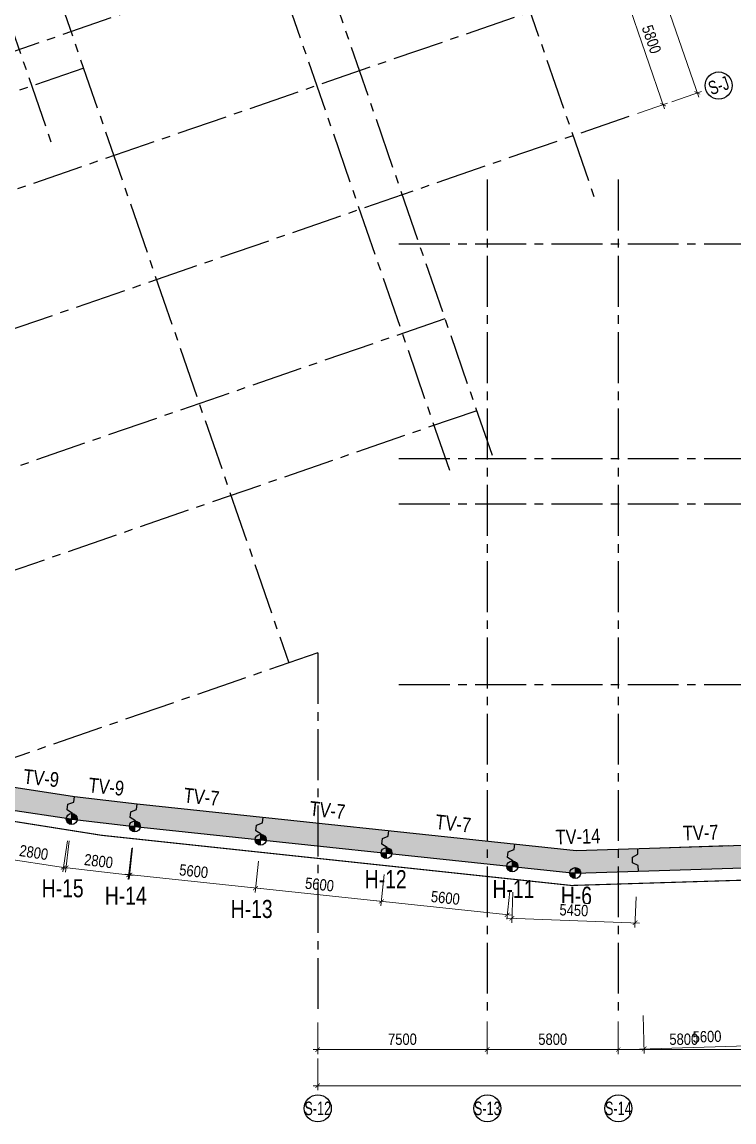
# Model space of a CAD drawing. Header units: millimetres. Extents: x 489377 to 1074388, y -818569 to -310551.
# Drawn here: x 800833 to 832343, y -818569 to -769916 of the extents above; entities that cross this region are included whole.
import ezdxf
from ezdxf.enums import TextEntityAlignment as Align

# ---------------------------------------------------------------- set-up
doc = ezdxf.new("R2010")
doc.units = ezdxf.units.MM
doc.header["$LTSCALE"] = 100
doc.header["$PDMODE"] = 32
doc.header["$PDSIZE"] = 2.5
for name, pattern in [('CENTER2', [1.125, 0.75, -0.125, 0.125, -0.125]), ('DASHDOT', [1, 0.5, -0.25, 0, -0.25]), ('DASHED', [4.5, 3, -1.5])]:
    doc.linetypes.add(name, pattern=pattern)
for name, color, linetype in [('ccu11-Dim', 8, 'Continuous'), ('ccu11-Khuat', 9, 'DASHED'), ('ccu11-Text', 31, 'Continuous'), ('ccu12-Hatch', 250, 'Continuous'), ('ccu12-Truc', 13, 'CENTER2'), ('K2', 2, 'Continuous'), ('KC-Text', 31, 'Continuous'), ('KT-Dim', 8, 'Continuous'), ('Xref_ST_MBDV Cot vach 30.7.2022$0$Xref_ST_MBDV Cot vach 30.7.2022|Xref_ST_MBDV Cot vach 30.7.2022|Xref_ST_MBDV Cot vach 30.7.2022|Xref_ST_MBDV Cot vach 30.7.2022|A-CORE-OTLN', 2, 'Continuous'), ('Xref_ST_MBDV Cot vach 30.7.2022$0$Xref_ST_MBDV Cot vach 30.7.2022|Xref_ST_MBDV Cot vach 30.7.2022|Xref_ST_MBDV Cot vach 30.7.2022|Xref_ST_MBDV Cot vach 30.7.2022|ccu12-Thay', 7, 'Continuous'), ('Xref_ST_MBDV Cot vach 30.7.2022|Xref_ST_MBDV Cot vach 30.7.2022|Xref_ST_MBDV Cot vach 30.7.2022|Xref_ST_MBDV Cot vach 30.7.2022|A-GRID-SYM', 50, 'Continuous')]:
    doc.layers.add(name, color=color, linetype=linetype)
doc.layers.add('ccu12-Tencaukien', color=9, linetype='Continuous', lineweight=15)
doc.styles.add('Arial', font='arial_0.ttf', dxfattribs={"width": 0.7})
doc.styles.add('Arial Narrow', font='ARIALN.TTF')
doc.styles.add('ccu11-VnAvantH', font='VHAVAN.TTF')
doc.styles.add('HBA-Text', font='GOTHIC.TTF')
doc.styles.add('VnHelvetlnsH', font='VHHELS.TTF')
doc.dimstyles.new('ccu12-200', dxfattribs={"dimscale": 200, "dimtxt": 2.5, "dimasz": 1, "dimexe": 1, "dimexo": 2, "dimgap": 1, "dimtad": 1, "dimdec": 0, "dimdsep": 46, "dimtxsty": 'Arial Narrow', "dimblk": 'ARCHTICK', "dimcen": -1, "dimdle": 1, "dimclrd": 256, "dimclre": 256, "dimclrt": 3, "dimadec": 0, "dimazin": 2, "dimtfac": 0.1, "dimtdec": 0, "dimtmove": 0, "dimatfit": 1, "dimldrblk": 'ARCHTICK', "dimfxl": 0, "dimtvp": 0.833333, "dimtolj": 1, "dimtzin": 12, "dimarcsym": 0})

# ---------------------------------------------------------------- blocks, each defined once
blk = doc.blocks.new('att_ten coc')
at = {"layer": 'KC-Text', "color": 1, "style": 'VnHelvetlnsH'}
blk.add_attdef('SOHIEUCOC', text='', height=300, dxfattribs=at).set_placement((1238, 307), align=Align.CENTER)
blk = doc.blocks.new('_ARCHTICK')
at = {"color": 0, "linetype": 'ByBlock', "const_width": 0.15}
blk.add_lwpolyline([(-0.5, -0.5), (0.5, 0.5)], dxfattribs=at)
blk = doc.blocks.new('*D274')
at = {"layer": 'ccu11-Dim', "lineweight": -2, "ltscale": 0.5, "transparency": 16777216}
for p, q in [((-38353, -7607), (-38300, -9284)), ((-32756, -7430), (-32703, -9107)), ((-32509, -8901), (-38506, -9090))]:
    blk.add_line(p, q, dxfattribs=at)
at = {"layer": 'Defpoints', "color": 0, "ltscale": 0.5, "transparency": 16777216}
for p in [(-38365, -7207), (-32768, -7030), (-38306, -9084)]:
    blk.add_point(p, dxfattribs=at)
at = {"layer": 'ccu11-Dim', "lineweight": -2, "ltscale": 0.5, "transparency": 16777216, "xscale": 200, "yscale": 200, "zscale": 200}
for p, rotation in [((-38306, -9084), 181.8102563568879), ((-32709, -8907), 1.810256356887825)]:
    blk.add_blockref('_ARCHTICK', p, dxfattribs=dict(at, rotation=rotation))
at = {"layer": 'ccu11-Dim', "color": 3, "ltscale": 0.5, "transparency": 16777216, "insert": (-35522, -8541), "char_height": 500, "attachment_point": 5, "rotation": 1.8103, "style": 'Arial Narrow', "bg_fill": 3, "box_fill_scale": 1.1, "bg_fill_color": 256, "bg_fill_true_color": 13158600, "bg_fill_transparency": 0}
blk.add_mtext('\\A1;5600', dxfattribs=at)
blk = doc.blocks.new('*D214')
at = {"layer": 'ccu11-Dim', "lineweight": -2, "ltscale": 0.5, "transparency": 16777216}
for p, q in [((-66586, 548), (-66798, -835)), ((-63818, 125), (-64030, -1258)), ((-66965, -607), (-63802, -1090))]:
    blk.add_line(p, q, dxfattribs=at)
at = {"layer": 'Defpoints', "color": 0, "ltscale": 0.5, "transparency": 16777216}
for p in [(-66526, 944), (-63758, 521), (-64000, -1060)]:
    blk.add_point(p, dxfattribs=at)
at = {"layer": 'ccu11-Dim', "lineweight": -2, "ltscale": 0.5, "transparency": 16777216, "xscale": 200, "yscale": 200, "zscale": 200}
for p, rotation in [((-66767, -637), 171.3112400278011), ((-64000, -1060), 351.3112400278011)]:
    blk.add_blockref('_ARCHTICK', p, dxfattribs=dict(at, rotation=rotation))
at = {"layer": 'ccu11-Dim', "color": 3, "ltscale": 0.5, "transparency": 16777216, "insert": (-65315, -398), "char_height": 500, "attachment_point": 5, "rotation": 351.3112, "style": 'Arial Narrow', "bg_fill": 3, "box_fill_scale": 1.1, "bg_fill_color": 256, "bg_fill_true_color": 13158600, "bg_fill_transparency": 0}
blk.add_mtext('\\A1;2800', dxfattribs=at)
blk = doc.blocks.new('*D215')
at = {"layer": 'ccu11-Dim', "lineweight": -2, "ltscale": 0.5, "transparency": 16777216}
for p, q in [((-63751, 127), (-63915, -1263)), ((-60970, -202), (-61135, -1592)), ((-64090, -1041), (-60913, -1417))]:
    blk.add_line(p, q, dxfattribs=at)
at = {"layer": 'Defpoints', "color": 0, "ltscale": 0.5, "transparency": 16777216}
for p in [(-63704, 524), (-60923, 196), (-61111, -1393)]:
    blk.add_point(p, dxfattribs=at)
at = {"layer": 'ccu11-Dim', "lineweight": -2, "ltscale": 0.5, "transparency": 16777216, "xscale": 200, "yscale": 200, "zscale": 200}
for p, rotation in [((-63891, -1064), 173.2586531631231), ((-61111, -1393), 353.258653163123)]:
    blk.add_blockref('_ARCHTICK', p, dxfattribs=dict(at, rotation=rotation))
at = {"layer": 'ccu11-Dim', "color": 3, "ltscale": 0.5, "transparency": 16777216, "insert": (-62448, -777), "char_height": 500, "attachment_point": 5, "rotation": 353.2587, "style": 'Arial Narrow', "bg_fill": 3, "box_fill_scale": 1.1, "bg_fill_color": 256, "bg_fill_true_color": 13158600, "bg_fill_transparency": 0}
blk.add_mtext('\\A1;2800', dxfattribs=at)
blk = doc.blocks.new('*D216')
at = {"layer": 'ccu11-Dim', "lineweight": -2, "ltscale": 0.5, "transparency": 16777216}
for p, q in [((-60944, -189), (-61092, -1581)), ((-55376, -778), (-55523, -2171)), ((-61270, -1361), (-55303, -1993))]:
    blk.add_line(p, q, dxfattribs=at)
at = {"layer": 'Defpoints', "color": 0, "ltscale": 0.5, "transparency": 16777216}
for p in [(-60902, 209), (-55333, -381), (-55502, -1972)]:
    blk.add_point(p, dxfattribs=at)
at = {"layer": 'ccu11-Dim', "lineweight": -2, "ltscale": 0.5, "transparency": 16777216, "xscale": 200, "yscale": 200, "zscale": 200}
for p, rotation in [((-61071, -1382), 173.9587560428998), ((-55502, -1972), 353.9587560428998)]:
    blk.add_blockref('_ARCHTICK', p, dxfattribs=dict(at, rotation=rotation))
at = {"layer": 'ccu11-Dim', "color": 3, "ltscale": 0.5, "transparency": 16777216, "insert": (-58238, -1224), "char_height": 500, "attachment_point": 5, "rotation": 353.9588, "style": 'Arial Narrow', "bg_fill": 3, "box_fill_scale": 1.1, "bg_fill_color": 256, "bg_fill_true_color": 13158600, "bg_fill_transparency": 0}
blk.add_mtext('\\A1;5600', dxfattribs=at)
blk = doc.blocks.new('*D217')
at = {"layer": 'ccu11-Dim', "lineweight": -2, "ltscale": 0.5, "transparency": 16777216}
for p, q in [((-55376, -778), (-55523, -2171)), ((-49807, -1368), (-49954, -2760)), ((-55701, -1951), (-49734, -2582))]:
    blk.add_line(p, q, dxfattribs=at)
at = {"layer": 'Defpoints', "color": 0, "ltscale": 0.5, "transparency": 16777216}
for p in [(-55333, -381), (-49765, -970), (-49933, -2561)]:
    blk.add_point(p, dxfattribs=at)
at = {"layer": 'ccu11-Dim', "lineweight": -2, "ltscale": 0.5, "transparency": 16777216, "xscale": 200, "yscale": 200, "zscale": 200}
for p, rotation in [((-55502, -1972), 173.9587560428998), ((-49933, -2561), 353.9587560428998)]:
    blk.add_blockref('_ARCHTICK', p, dxfattribs=dict(at, rotation=rotation))
at = {"layer": 'ccu11-Dim', "color": 3, "ltscale": 0.5, "transparency": 16777216, "insert": (-52669, -1814), "char_height": 500, "attachment_point": 5, "rotation": 353.9588, "style": 'Arial Narrow', "bg_fill": 3, "box_fill_scale": 1.1, "bg_fill_color": 256, "bg_fill_true_color": 13158600, "bg_fill_transparency": 0}
blk.add_mtext('\\A1;5600', dxfattribs=at)
blk = doc.blocks.new('*D218')
at = {"layer": 'ccu11-Dim', "lineweight": -2, "ltscale": 0.5, "transparency": 16777216}
for p, q in [((-49822, -1511), (-49954, -2760)), ((-44253, -2100), (-44385, -3349)), ((-50132, -2540), (-44165, -3171))]:
    blk.add_line(p, q, dxfattribs=at)
at = {"layer": 'Defpoints', "color": 0, "ltscale": 0.5, "transparency": 16777216}
for p in [(-49780, -1113), (-44211, -1703), (-44364, -3150)]:
    blk.add_point(p, dxfattribs=at)
at = {"layer": 'ccu11-Dim', "lineweight": -2, "ltscale": 0.5, "transparency": 16777216, "xscale": 200, "yscale": 200, "zscale": 200}
for p, rotation in [((-49933, -2561), 173.9587560428998), ((-44364, -3150), 353.9587560428998)]:
    blk.add_blockref('_ARCHTICK', p, dxfattribs=dict(at, rotation=rotation))
at = {"layer": 'ccu11-Dim', "color": 3, "ltscale": 0.5, "transparency": 16777216, "insert": (-47101, -2403), "char_height": 500, "attachment_point": 5, "rotation": 353.9588, "style": 'Arial Narrow', "bg_fill": 3, "box_fill_scale": 1.1, "bg_fill_color": 256, "bg_fill_true_color": 13158600, "bg_fill_transparency": 0}
blk.add_mtext('\\A1;5600', dxfattribs=at)
blk = doc.blocks.new('*D219')
at = {"layer": 'ccu11-Dim', "lineweight": -2, "ltscale": 0.5, "transparency": 16777216}
for p, q in [((-44112, -2157), (-44161, -3505)), ((-38665, -2358), (-38715, -3706)), ((-44354, -3298), (-38508, -3514))]:
    blk.add_line(p, q, dxfattribs=at)
at = {"layer": 'Defpoints', "color": 0, "ltscale": 0.5, "transparency": 16777216}
for p in [(-44097, -1757), (-38651, -1958), (-38708, -3506)]:
    blk.add_point(p, dxfattribs=at)
at = {"layer": 'ccu11-Dim', "lineweight": -2, "ltscale": 0.5, "transparency": 16777216, "xscale": 200, "yscale": 200, "zscale": 200}
for p, rotation in [((-44154, -3305), 177.8845062021545), ((-38708, -3506), 357.8845062021545)]:
    blk.add_blockref('_ARCHTICK', p, dxfattribs=dict(at, rotation=rotation))
at = {"layer": 'ccu11-Dim', "color": 3, "ltscale": 0.5, "transparency": 16777216, "insert": (-41414, -2951), "char_height": 500, "attachment_point": 5, "rotation": 357.8845, "style": 'Arial Narrow', "bg_fill": 3, "box_fill_scale": 1.1, "bg_fill_color": 256, "bg_fill_true_color": 13158600, "bg_fill_transparency": 0}
blk.add_mtext('\\A1;5450', dxfattribs=at)
blk = doc.blocks.new('GRID-SYM-flat-73')
at = {"layer": 'Xref_ST_MBDV Cot vach 30.7.2022|Xref_ST_MBDV Cot vach 30.7.2022|Xref_ST_MBDV Cot vach 30.7.2022|Xref_ST_MBDV Cot vach 30.7.2022|A-GRID-SYM'}
blk.add_circle((0, 0, 0), 900, dxfattribs=at)
at = {"layer": 'Xref_ST_MBDV Cot vach 30.7.2022|Xref_ST_MBDV Cot vach 30.7.2022|Xref_ST_MBDV Cot vach 30.7.2022|Xref_ST_MBDV Cot vach 30.7.2022|A-GRID-SYM', "style": 'HBA-Text'}
blk.add_attdef('GRID', text='', height=900, rotation=359.63025, dxfattribs=at).set_placement((0, 0, 0), align=Align.MIDDLE_CENTER)
blk = doc.blocks.new('*D133')
at = {"layer": 'Defpoints', "color": 0, "transparency": 16777216}
for p in [(1274042, -539555), (1320742, -539555), (1320742, -541155)]:
    blk.add_point(p, dxfattribs=at)
at = {"layer": 'KT-Dim', "lineweight": -2, "transparency": 16777216}
for p, q in [((1274042, -539955), (1274042, -541355)), ((1320742, -539955), (1320742, -541355)), ((1273842, -541155), (1320942, -541155))]:
    blk.add_line(p, q, dxfattribs=at)
at = {"layer": 'KT-Dim', "lineweight": -2, "transparency": 16777216, "xscale": 200, "yscale": 200, "zscale": 200, "rotation": 180}
blk.add_blockref('_ARCHTICK', (1274042, -541155), dxfattribs=at)
at = {"layer": 'KT-Dim', "lineweight": -2, "transparency": 16777216, "xscale": 200, "yscale": 200, "zscale": 200}
blk.add_blockref('_ARCHTICK', (1320742, -541155), dxfattribs=at)
at = {"layer": 'KT-Dim', "color": 3, "transparency": 16777216, "insert": (1297392, -540700), "char_height": 500, "attachment_point": 5, "style": 'Arial Narrow'}
blk.add_mtext('\\A1;46700', dxfattribs=at)
blk = doc.blocks.new('GRID-SYM-flat-91')
at = {"layer": 'Xref_ST_MBDV Cot vach 30.7.2022|Xref_ST_MBDV Cot vach 30.7.2022|Xref_ST_MBDV Cot vach 30.7.2022|Xref_ST_MBDV Cot vach 30.7.2022|A-GRID-SYM'}
blk.add_circle((0, 0, 0), 900, dxfattribs=at)
at = {"layer": 'Xref_ST_MBDV Cot vach 30.7.2022|Xref_ST_MBDV Cot vach 30.7.2022|Xref_ST_MBDV Cot vach 30.7.2022|Xref_ST_MBDV Cot vach 30.7.2022|A-GRID-SYM', "style": 'HBA-Text'}
blk.add_attdef('GRID', text='', height=900, rotation=19.04714, dxfattribs=at).set_placement((0, 0, 0), align=Align.MIDDLE_CENTER)
blk = doc.blocks.new('*D144')
at = {"layer": 'Defpoints', "color": 0, "transparency": 16777216}
for p in [(1279246, -468554, 0), (1290842, -497240), (1289329, -497763, 0)]:
    blk.add_point(p, dxfattribs=at)
at = {"layer": 'KT-Dim', "lineweight": -2, "transparency": 16777216}
for p, q in [((1279624, -468423), (1280947, -467967)), ((1280693, -467843), (1290907, -497429)), ((1289708, -497632), (1291031, -497175))]:
    blk.add_line(p, q, dxfattribs=at)
at = {"layer": 'KT-Dim', "lineweight": -2, "transparency": 16777216, "xscale": 200, "yscale": 200, "zscale": 200}
for p, rotation in [((1280758, -468032), 109.0471074744618), ((1290842, -497240), 289.0471074744618)]:
    blk.add_blockref('_ARCHTICK', p, dxfattribs=dict(at, rotation=rotation))
at = {"layer": 'KT-Dim', "color": 3, "transparency": 16777216, "insert": (1286230, -482488), "char_height": 500, "attachment_point": 5, "rotation": 289.0471, "style": 'Arial Narrow'}
blk.add_mtext('\\A1;30900', dxfattribs=at)
blk = doc.blocks.new('*D123')
at = {"layer": 'Defpoints', "color": 0, "transparency": 16777216}
for p in [(1287342, -537908), (1293142, -537908), (1293142, -539555)]:
    blk.add_point(p, dxfattribs=at)
at = {"layer": 'KT-Dim', "lineweight": -2, "transparency": 16777216}
for p, q in [((1287342, -538308), (1287342, -539755)), ((1293142, -538308), (1293142, -539755)), ((1287142, -539555), (1293342, -539555))]:
    blk.add_line(p, q, dxfattribs=at)
at = {"layer": 'KT-Dim', "lineweight": -2, "transparency": 16777216, "xscale": 200, "yscale": 200, "zscale": 200, "rotation": 180}
blk.add_blockref('_ARCHTICK', (1287342, -539555), dxfattribs=at)
at = {"layer": 'KT-Dim', "lineweight": -2, "transparency": 16777216, "xscale": 200, "yscale": 200, "zscale": 200}
blk.add_blockref('_ARCHTICK', (1293142, -539555), dxfattribs=at)
at = {"layer": 'KT-Dim', "color": 3, "transparency": 16777216, "insert": (1290242, -539100), "char_height": 500, "attachment_point": 5, "style": 'Arial Narrow'}
blk.add_mtext('\\A1;5800', dxfattribs=at)
blk = doc.blocks.new('*D128')
at = {"layer": 'Defpoints', "color": 0, "transparency": 16777216}
for p in [(1281542, -537908), (1287342, -537908), (1287342, -539555)]:
    blk.add_point(p, dxfattribs=at)
at = {"layer": 'KT-Dim', "lineweight": -2, "transparency": 16777216}
for p, q in [((1281542, -538308), (1281542, -539755)), ((1287342, -538308), (1287342, -539755)), ((1281342, -539555), (1287542, -539555))]:
    blk.add_line(p, q, dxfattribs=at)
at = {"layer": 'KT-Dim', "lineweight": -2, "transparency": 16777216, "xscale": 200, "yscale": 200, "zscale": 200, "rotation": 180}
blk.add_blockref('_ARCHTICK', (1281542, -539555), dxfattribs=at)
at = {"layer": 'KT-Dim', "lineweight": -2, "transparency": 16777216, "xscale": 200, "yscale": 200, "zscale": 200}
blk.add_blockref('_ARCHTICK', (1287342, -539555), dxfattribs=at)
at = {"layer": 'KT-Dim', "color": 3, "transparency": 16777216, "insert": (1284442, -539100), "char_height": 500, "attachment_point": 5, "style": 'Arial Narrow'}
blk.add_mtext('\\A1;5800', dxfattribs=at)
blk = doc.blocks.new('*D146')
at = {"layer": 'Defpoints', "color": 0, "transparency": 16777216}
for p in [(1274042, -537955), (1281542, -537955), (1274042, -539555)]:
    blk.add_point(p, dxfattribs=at)
at = {"layer": 'KT-Dim', "lineweight": -2, "transparency": 16777216}
for p, q in [((1274042, -538355), (1274042, -539755)), ((1281542, -538355), (1281542, -539755)), ((1281742, -539555), (1273842, -539555))]:
    blk.add_line(p, q, dxfattribs=at)
at = {"layer": 'KT-Dim', "lineweight": -2, "transparency": 16777216, "xscale": 200, "yscale": 200, "zscale": 200, "rotation": 180}
blk.add_blockref('_ARCHTICK', (1274042, -539555), dxfattribs=at)
at = {"layer": 'KT-Dim', "lineweight": -2, "transparency": 16777216, "xscale": 200, "yscale": 200, "zscale": 200}
blk.add_blockref('_ARCHTICK', (1281542, -539555), dxfattribs=at)
at = {"layer": 'KT-Dim', "color": 3, "transparency": 16777216, "insert": (1277792, -539100), "char_height": 500, "attachment_point": 5, "style": 'Arial Narrow'}
blk.add_mtext('\\A1;7500', dxfattribs=at)
blk = doc.blocks.new('*D164')
at = {"layer": 'Defpoints', "color": 0, "ltscale": 0.5, "transparency": 16777216}
for p in [(1285924, -492802), (1289330, -497762), (1287817, -498285)]:
    blk.add_point(p, dxfattribs=at)
at = {"layer": 'KT-Dim', "lineweight": -2, "ltscale": 0.5, "transparency": 16777216}
for p, q in [((1286302, -492672), (1287626, -492215)), ((1287372, -492091), (1289395, -497951)), ((1288195, -498154), (1289519, -497697))]:
    blk.add_line(p, q, dxfattribs=at)
at = {"layer": 'KT-Dim', "lineweight": -2, "ltscale": 0.5, "transparency": 16777216, "xscale": 200, "yscale": 200, "zscale": 200}
for p, rotation in [((1287437, -492280), 109.0471074744618), ((1289330, -497762), 289.0471074744618)]:
    blk.add_blockref('_ARCHTICK', p, dxfattribs=dict(at, rotation=rotation))
at = {"layer": 'KT-Dim', "color": 3, "ltscale": 0.5, "transparency": 16777216, "insert": (1288814, -494872), "char_height": 500, "attachment_point": 5, "rotation": 289.0471, "style": 'Arial Narrow'}
blk.add_mtext('\\A1;5800', dxfattribs=at)
blk = doc.blocks.new('ccu11-Toa do tuong vay')
h = blk.add_hatch(color=2)
h.dxf.hatch_style = 1
h.paths.add_polyline_path([(6, 242), (0, 0), (242, -6, 0.006031), (242, 0, 0.407166)])
h.paths.add_polyline_path([(0, 0), (-242, 6, 0.006031), (-242, 0, 0.407166), (-6, -242)])
at = {"color": 2}
blk.add_circle((0, 0), 242, dxfattribs=at)
at = {"layer": 'K2'}
for p, q in [((242, -6), (-242, 6)), ((-6, -242), (6, 242))]:
    blk.add_line(p, q, dxfattribs=at)
blk = doc.blocks.new('Grid-ST-flat-3')
at = {"layer": 'ccu12-Truc', "ltscale": 30}
for p, q in [((362731.8, -35864.7, 0.1), (374729.9, -70616.8, 0.1)), ((355169.8, -38475.5, 0.1), (370215.9, -82056.1, 0.1)), ((353279.3, -39128.2, 0.1), (368325.4, -82708.8, 0.1)), ((344299.4, -42228.4, 0.1), (361219.3, -91236.4, 0.1)), ((342007.2, -43019.8, 0.1), (350734.5, -68298.1, 0.1)), ((372489.3, -56105.1, 0.1), (343807.6, -66007.3, 0.1)), ((374382.1, -61587.5, 0.1), (305810.9, -85261.6, 0.1)), ((352142.8, -64928.1, 0.1), (304472.8, -81386.1, 0.1)), ((376274.9, -67070, 0.1), (307703.7, -90744, 0.1)), ((369999.4, -69862.9, 0.1), (369999.4, -106740.5, 0.1)), ((375799.4, -69862.9, 0.1), (375799.4, -106740.5, 0.1)), ((366096.2, -72696.3, 0.1), (424566.4, -72696.3, 0.1)), ((368131.1, -76017.5, 0.1), (309596.5, -96226.5, 0.1)), ((369534.4, -80082.1, 0.1), (310999.8, -100291.1, 0.1)), ((366096.2, -82196.3, 0.1), (424566.4, -82196.3, 0.1)), ((366096.2, -84196.3, 0.1), (424566.4, -84196.3, 0.1)), ((362499.4, -90794.4, 0.1), (313555, -107692.4, 0.1)), ((362499.4, -90794.4, 0.1), (362499.4, -106740.5, 0.1)), ((366096.2, -92196.3, 0.1), (424566.4, -92196.3, 0.1))]:
    blk.add_line(p, q, dxfattribs=at)
at = {"layer": 'KT-Dim'}
ref = blk.add_blockref('GRID-SYM-flat-91', (380244.9, -65699.3, 0.1), dxfattribs=dict(at, xscale=0.6666666666666666, yscale=0.6666666666666666, zscale=0.6666666666666666))
ref.add_attrib('GRID', 'S-J', dxfattribs={"layer": 'Xref_ST_MBDV Cot vach 30.7.2022|Xref_ST_MBDV Cot vach 30.7.2022|Xref_ST_MBDV Cot vach 30.7.2022|Xref_ST_MBDV Cot vach 30.7.2022|A-GRID-SYM', "height": 600, "rotation": 19, "style": 'HBA-Text', "width": 0.75}).set_placement((380244.9, -65699.3, 0.1), align=Align.MIDDLE_CENTER)
ref = blk.add_blockref('GRID-SYM-flat-73', (362502.8, -110940.5, 0.1), dxfattribs=dict(at, xscale=0.6666666666666665, yscale=0.6666666666666665, zscale=0.6666666666666665, rotation=0.325197994598278))
ref.add_attrib('GRID', 'S-12', dxfattribs={"layer": 'Xref_ST_MBDV Cot vach 30.7.2022|Xref_ST_MBDV Cot vach 30.7.2022|Xref_ST_MBDV Cot vach 30.7.2022|Xref_ST_MBDV Cot vach 30.7.2022|A-GRID-SYM', "height": 600, "style": 'HBA-Text', "width": 0.7}).set_placement((362502.8, -110940.5, 0.1), align=Align.MIDDLE_CENTER)
ref = blk.add_blockref('GRID-SYM-flat-73', (370004.2, -110940.5, 0.1), dxfattribs=dict(at, xscale=0.6666666666666665, yscale=0.6666666666666665, zscale=0.6666666666666665, rotation=0.325197994598278))
ref.add_attrib('GRID', 'S-13', dxfattribs={"layer": 'Xref_ST_MBDV Cot vach 30.7.2022|Xref_ST_MBDV Cot vach 30.7.2022|Xref_ST_MBDV Cot vach 30.7.2022|Xref_ST_MBDV Cot vach 30.7.2022|A-GRID-SYM', "height": 600, "style": 'HBA-Text', "width": 0.7}).set_placement((370004.2, -110940.5, 0.1), align=Align.MIDDLE_CENTER)
ref = blk.add_blockref('GRID-SYM-flat-73', (375804.2, -110940.5, 0.1), dxfattribs=dict(at, xscale=0.6666666666666665, yscale=0.6666666666666665, zscale=0.6666666666666665, rotation=0.325197994598278))
ref.add_attrib('GRID', 'S-14', dxfattribs={"layer": 'Xref_ST_MBDV Cot vach 30.7.2022|Xref_ST_MBDV Cot vach 30.7.2022|Xref_ST_MBDV Cot vach 30.7.2022|Xref_ST_MBDV Cot vach 30.7.2022|A-GRID-SYM', "height": 600, "style": 'HBA-Text', "width": 0.7}).set_placement((375804.2, -110940.5, 0.1), align=Align.MIDDLE_CENTER)
dim = blk.add_linear_dim(base=(379299.7, -66025.7, 0.1), p1=(367703.9, -37339.3, 0.1), p2=(377787.3, -66547.8, 0.1), angle=109.04711, dimstyle='ccu12-200', dxfattribs=at)
dim.commit()
dim.dimension.update_dxf_attribs({"geometry": '*D144', "text_midpoint": (374688, -51272.9, 0.1), "insert": (-911542.2, 431214.7)})
at = {"layer": 'KT-Dim', "ltscale": 0.5}
dim = blk.add_linear_dim(base=(377787.9, -66547.6, 0.1), p1=(374382.1, -61587.5, 0.1), p2=(376274.9, -67070, 0.1), angle=109.04711, dimstyle='ccu12-200', override={"dimtmove": 1}, dxfattribs=at)
dim.commit()
dim.dimension.update_dxf_attribs({"geometry": '*D164', "text_midpoint": (377271.9, -63657.8, 0.1), "insert": (-911542.2, 431214.7)})
at = {"layer": 'KT-Dim'}
for base, p1, p2, picture, middle in [((362499.4, -108340.5, 0.1), (369999.4, -106740.5, 0.1), (362499.4, -106740.5, 0.1), '*D146', (366249.4, -107885.2, 0.1)), ((375799.4, -108340.5, 0.1), (369999.4, -106693.7, 0.1), (375799.4, -106693.7, 0.1), '*D128', (372899.4, -107885.2, 0.1)), ((381599.4, -108340.5, 0.1), (375799.4, -106693.7, 0.1), (381599.4, -106693.7, 0.1), '*D123', (378699.4, -107885.2, 0.1)), ((409199.4, -109940.5, 0.1), (362499.4, -108340.5, 0.1), (409199.4, -108340.5, 0.1), '*D133', (385849.4, -109485.2, 0.1))]:
    dim = blk.add_linear_dim(base=base, p1=p1, p2=p2, dimstyle='ccu12-200', dxfattribs=at)
    dim.commit()
    dim.dimension.update_dxf_attribs({"geometry": picture, "text_midpoint": middle, "insert": (-911542.2, 431214.7)})
blk = doc.blocks.new('220908_DWall Plan')
at = {"layer": 'ccu11-Dim', "ltscale": 0.5}
blk.add_line((-37606.8, -188.1), (-34570.4, -92.1), dxfattribs=at)
at = {"layer": 'Xref_ST_MBDV Cot vach 30.7.2022$0$Xref_ST_MBDV Cot vach 30.7.2022|Xref_ST_MBDV Cot vach 30.7.2022|Xref_ST_MBDV Cot vach 30.7.2022|Xref_ST_MBDV Cot vach 30.7.2022|ccu12-Thay', "ltscale": 10}
blk.add_lwpolyline([(-38554.7, -1218.5), (-38562.6, -968.8), (-38816.6, -851.7), (-38824.5, -601.7), (-38578.4, -468.7), (-38586.3, -219)], dxfattribs=at)
at = {"layer": 'ccu12-Tencaukien', "color": 2, "style": 'Arial', "width": 0.8}
for s, rotation, p in [('TV-9', 353.95876, (-65021.6, 2571.1)), ('TV-9', 353.95876, (-62139.4, 2190.9)), ('TV-7', 353.95876, (-57924.4, 1742.7)), ('TV-7', 353.95876, (-52355.5, 1153.4)), ('TV-7', 353.95876, (-46786.6, 564)), ('TV-14', 1.81026, (-41225.7, -13.5)), ('TV-7', 1.81026, (-35796.8, 158))]:
    blk.add_text(s, height=650, rotation=rotation, dxfattribs=at).set_placement(p, align=Align.CENTER)
at = {"layer": 'ccu11-Dim', "ltscale": 0.5}
for base, p1, p2, angle, override, picture, middle in [((-63999.5, -1060), (-66525.9, 943.5), (-63758, 520.5), 351.31124, {"dimzin": 0, "dimfxl": 150, "dimtfill": 1}, '*D214', (-65314.7, -398.5)), ((-38306.1, -9084), (-32768.2, -7030.1), (-38365.4, -7207), 1.81026, {"dimzin": 0, "dimtmove": 1, "dimfxl": 150, "dimtfill": 1}, '*D274', (-35521.9, -8540.5))]:
    dim = blk.add_linear_dim(base=base, p1=p1, p2=p2, angle=angle, dimstyle='ccu12-200', override=override, dxfattribs=at)
    dim.commit()
    dim.dimension.update_dxf_attribs({"geometry": picture, "text_midpoint": middle})
at = {"layer": 'Xref_ST_MBDV Cot vach 30.7.2022$0$Xref_ST_MBDV Cot vach 30.7.2022|Xref_ST_MBDV Cot vach 30.7.2022|Xref_ST_MBDV Cot vach 30.7.2022|Xref_ST_MBDV Cot vach 30.7.2022|ccu12-Thay', "ltscale": 10}
blk.add_lwpolyline([(-63637.2, 1085.8), (-63607.9, 1333.9), (-63841.7, 1487.5), (-63812.3, 1736), (-63549.2, 1830.8), (-63519.8, 2078.9)], dxfattribs=at)
at = {"layer": 'ccu11-Dim', "ltscale": 0.5}
dim = blk.add_linear_dim(base=(-61111.2, -1393.1), p1=(-63703.6, 524.4), p2=(-60923.4, 195.7), angle=353.25865, dimstyle='ccu12-200', override={"dimzin": 0, "dimfxl": 150, "dimtfill": 1}, dxfattribs=at)
dim.commit()
dim.dimension.update_dxf_attribs({"geometry": '*D215', "text_midpoint": (-62447.8, -776.6)})
at = {"layer": 'Xref_ST_MBDV Cot vach 30.7.2022$0$Xref_ST_MBDV Cot vach 30.7.2022|Xref_ST_MBDV Cot vach 30.7.2022|Xref_ST_MBDV Cot vach 30.7.2022|Xref_ST_MBDV Cot vach 30.7.2022|ccu12-Thay', "ltscale": 10}
blk.add_lwpolyline([(-60844.4, 755.8), (-60818.2, 1004.2), (-61053.8, 1155), (-61027.4, 1403.7), (-60765.5, 1501.8), (-60739.2, 1750.2)], dxfattribs=at)
at = {"layer": 'ccu11-Dim', "ltscale": 0.5}
dim = blk.add_linear_dim(base=(-55501.8, -1971.6), p1=(-60902.3, 208.9), p2=(-55333.4, -380.5), angle=353.95876, dimstyle='ccu12-200', override={"dimzin": 0, "dimfxl": 150, "dimtfill": 1}, dxfattribs=at)
dim.commit()
dim.dimension.update_dxf_attribs({"geometry": '*D216', "text_midpoint": (-58238.4, -1224.2)})
at = {"layer": 'Xref_ST_MBDV Cot vach 30.7.2022$0$Xref_ST_MBDV Cot vach 30.7.2022|Xref_ST_MBDV Cot vach 30.7.2022|Xref_ST_MBDV Cot vach 30.7.2022|Xref_ST_MBDV Cot vach 30.7.2022|ccu12-Thay', "ltscale": 10}
blk.add_lwpolyline([(-55275.5, 166.4), (-55249.3, 414.9), (-55484.9, 565.6), (-55458.5, 814.4), (-55196.6, 912.4), (-55170.3, 1160.9)], dxfattribs=at)
at = {"layer": 'ccu11-Dim', "ltscale": 0.5}
dim = blk.add_linear_dim(base=(-49932.9, -2561), p1=(-55333.4, -380.5), p2=(-49764.5, -969.9), angle=353.95876, dimstyle='ccu12-200', override={"dimzin": 0, "dimfxl": 150, "dimtfill": 1}, dxfattribs=at)
dim.commit()
dim.dimension.update_dxf_attribs({"geometry": '*D217', "text_midpoint": (-52669.5, -1813.6)})
at = {"layer": 'Xref_ST_MBDV Cot vach 30.7.2022$0$Xref_ST_MBDV Cot vach 30.7.2022|Xref_ST_MBDV Cot vach 30.7.2022|Xref_ST_MBDV Cot vach 30.7.2022|Xref_ST_MBDV Cot vach 30.7.2022|A-CORE-OTLN', "color": 6}
blk.add_lwpolyline([(-66287.7, 2501.9), (-63519.8, 2078.9), (-60739.2, 1750.2), (-41316.3, -305.3), (-499.5, 984.7), (4916.9, 7914.3), (-24474.2, 144265.3)], dxfattribs=at)
at = {"layer": 'Xref_ST_MBDV Cot vach 30.7.2022$0$Xref_ST_MBDV Cot vach 30.7.2022|Xref_ST_MBDV Cot vach 30.7.2022|Xref_ST_MBDV Cot vach 30.7.2022|Xref_ST_MBDV Cot vach 30.7.2022|ccu12-Thay', "ltscale": 10}
blk.add_lwpolyline([(-49706.6, -422.9), (-49680.4, -174.5), (-49916, -23.8), (-49889.6, 225), (-49627.7, 323.1), (-49601.4, 571.5)], dxfattribs=at)
at = {"layer": 'ccu11-Dim', "ltscale": 0.5}
dim = blk.add_linear_dim(base=(-44364, -3150.4), p1=(-49779.7, -1113.2), p2=(-44210.8, -1702.5), angle=353.95876, dimstyle='ccu12-200', override={"dimzin": 0, "dimfxl": 150, "dimtfill": 1}, dxfattribs=at)
dim.commit()
dim.dimension.update_dxf_attribs({"geometry": '*D218', "text_midpoint": (-47100.6, -2402.9)})
at = {"layer": 'ccu12-Hatch', "ltscale": 0.5}
h = blk.add_hatch(dxfattribs=at)
h.set_pattern_fill('VATLIEU04', color=256, scale=50, pattern_type=2)
h.set_pattern_definition([(50, (-626373.33, 223416.3), (358.63009, -31.37607), [37.5, -412.5]), (355, (-626373.33, 223416.3), (-69.37567, 376.09607), [30, -330]), (100.4514, (-626343.45, 223413.7), (289.25469, 344.71977), [31.8701, -350.57106]), (46.1842, (-626373.33, 223516.3), (533.62052, -82.7595), [56.25, -618.75]), (96.6356, (-626328.87, 223509.4), (467.33135, 487.05894), [47.80514, -525.8565]), (351.1842, (-626373.33, 223516.3), (467.33097, 487.0593), [45, -495]), (21, (-626323.33, 223491.3), (298.45353, -201.30945), [37.5, -412.5]), (326, (-626323.33, 223491.3), (121.65767, 362.57502), [30, -330]), (71.4514, (-626298.46, 223474.54), (420.11131, 161.26525), [31.8701, -350.57106]), (37.5, (-626373.33, 223416.31), (6.079928, 166.446927), [0, -326, 0, -335, 0, -331.25]), (7.5, (-626373.33, 223416.31), (131.53477, 197.205856), [0, -191, 0, -318.5, 0, -126.25]), (327.5, (-626484.83, 223416.31), (266.911218, -11.277436), [0, -125, 0, -390, 0, -517.5]), (317.5, (-626534.83, 223416.31), (291.593085, 50.05249), [0, -162.5, 0, -259, 0, -367.5]), (45, (-626373.33, 223416.31), (-150.26019, 150.26019), []), (45, (-626373.33, 223477.56), (-150.26019, 150.26019), [])])
h.paths.add_polyline_path([(-122510.4, 58795.4), (-122033.7, 56036.3), (-122025.8, 55995.6), (-121435.2, 53258.6), (-121425.6, 53218.3), (-120722.3, 50508.1), (-120711, 50468.2), (-119896.1, 47789.5), (-119883.2, 47750.1), (-118958, 45107.4), (-118943.5, 45068.6), (-117909.8, 42466.4), (-117893.7, 42428.3), (-116753.1, 39871.1), (-116735.4, 39833.7), (-115489.9, 37325.9), (-115470.4, 37288.7), (-113949.2, 34524), (-113926.1, 34484.2), (-112465, 32095.7), (-112442.4, 32060.3), (-110882.3, 29735.2), (-110858.5, 29701.3), (-109203.6, 27442.8), (-109178.4, 27409.9), (-107431.4, 25221.8), (-107404.9, 25189.9), (-105568.8, 23076), (-105541, 23045.3), (-103618.9, 21009.2), (-103589.9, 20979.7), (-101585.2, 19024.9), (-101555, 18996.6), (-99471.1, 17126.5), (-99439.7, 17099.4), (-97280.2, 15317.2), (-97247.7, 15291.5), (-95016.3, 13600.1), (-94982.8, 13575.8), (-92683.3, 11978.3), (-92648.8, 11955.3), (-90285.1, 10454.4), (-90249.7, 10432.9), (-87825.9, 9031.1), (-87789.6, 9011.1), (-85309.8, 7710.8), (-85272.8, 7692.3), (-82741.3, 6495.8), (-82703.5, 6478.9), (-80124.7, 5388.2), (-80086.2, 5372.8), (-77464.5, 4389.8), (-77425.4, 4376.1), (-74765.2, 3502.4), (-74725.6, 3490.3), (-72031.5, 2727.6), (-71991.4, 2717.1), (-69268, 2066.5), (-69227.6, 2057.8), (-66479.6, 1520.5), (-66438.8, 1513.4), (-63670.9, 1090.4), (-63637.2, 1085.8), (-60856.6, 757.2), (-60844.4, 755.8), (-41353.3, -1307), (0, 0), (5993.1, 7667.3), (-23501.3, 144497.8), (-27624.7, 160190.9), (-41845.5, 164209.2), (-48082.3, 159482.1), (-71537, 141587.6), (-77499.2, 137277.8), (-78971.4, 133992.6), (-83075.5, 131026), (-86656.7, 130658.3), (-88925.9, 129018), (-91195.2, 127377.7), (-93464.4, 125737.4), (-93470.8, 125732.8), (-95729.2, 124077.6), (-95757.8, 124056), (-97965.7, 122333.9), (-98004.3, 122302.4), (-100138.8, 120490.2), (-100176.1, 120457.1), (-102233.4, 118557.8), (-102269.3, 118523.2), (-104245.9, 116540.1), (-104280.4, 116504.1), (-106173, 114440.6), (-106205.9, 114403.1), (-108011.2, 112262.8), (-108042.5, 112224.1), (-109757.4, 110010.7), (-109787.1, 109970.7), (-111408.7, 107688), (-111436.7, 107646.8), (-112962, 105298.7), (-112988.3, 105256.4), (-114414.8, 102847), (-114439.3, 102803.6), (-115764.6, 100337.1), (-115787.3, 100292.7), (-117009, 97773.3), (-117029.8, 97728.1), (-118145.9, 95160.1), (-118164.8, 95114), (-119173.3, 92501.9), (-119190.2, 92455.1), (-120089.4, 89803.4), (-120104.4, 89755.9), (-120892.7, 87069.1), (-120905.8, 87021), (-121581.8, 84303.9), (-121592.9, 84255.3), (-122155.5, 81512.4), (-122164.5, 81463.4), (-122612.8, 78699.5), (-122619.8, 78650.1), (-122952.9, 75870), (-122957.9, 75820.4), (-123175.3, 73028.9), (-123178.2, 72978.7), (-123278.4, 70180.4), (-123279.1, 70131.9), (-123266, 67331.9), (-123264.7, 67281.1), (-123132.9, 64484.2), (-123130.1, 64443.1), (-122883.3, 61654), (-122878.8, 61612.8), (-122516.6, 58836.3)])
h.paths.add_polyline_path([(-24474.2, 144265.3), (-28446.7, 159384), (-41638.3, 163111.5), (-47477, 158686.1), (-70940.7, 140784.7), (-76696.2, 136624.4), (-78168.4, 133339.2), (-82706.9, 130058.6), (-86288, 129690.9), (-88340.1, 128207.6), (-88223, 128045.5), (-90492.2, 126405.2), (-92761.4, 124764.9), (-95019.8, 123109.7), (-97227.7, 121387.7), (-99362.1, 119575.4), (-101419.4, 117676.1), (-103396, 115692.9), (-105288.6, 113629.4), (-107093.9, 111489.1), (-108808.8, 109275.7), (-110430.4, 106993.1), (-111955.7, 104645), (-113382.2, 102235.7), (-114707.5, 99769.1), (-115929.2, 97249.7), (-117045.3, 94681.8), (-118053.8, 92069.7), (-118953, 89418), (-119741.3, 86731.3), (-120417.3, 84014.1), (-120980, 81271.2), (-121428.3, 78507.4), (-121761.5, 75727.3), (-121978.9, 72935.7), (-122079.1, 70137.5), (-122066, 67337.5), (-121934.3, 64540.6), (-122134, 64531.2), (-121887.2, 61742.1), (-121525, 58965.6), (-121048.3, 56206.5), (-120457.7, 53469.5), (-119754.3, 50759.3), (-118939.4, 48080.5), (-118014.2, 45437.8), (-116980.4, 42835.6), (-115839.8, 40278.5), (-114594.3, 37770.7), (-113073.1, 35006), (-111612, 32617.5), (-110051.9, 30292.4), (-108396.9, 28033.8), (-106649.9, 25845.7), (-104813.8, 23731.8), (-102891.7, 21695.7), (-100887.1, 19740.8), (-98803.2, 17870.7), (-96643.7, 16088.4), (-94412.2, 14397.1), (-92112.7, 12799.5), (-89749, 11298.5), (-87325.2, 9896.7), (-84845.4, 8596.4), (-82314, 7399.9), (-79735.1, 6309.2), (-77113.4, 5326.2), (-74453.2, 4452.5), (-71759.1, 3689.8), (-69035.7, 3039.2), (-66287.7, 2501.9), (-63519.8, 2078.9), (-60739.2, 1750.2), (-41316.3, -305.3), (-499.5, 984.7), (4916.9, 7914.3)], flags=16)
at = {"layer": 'Xref_ST_MBDV Cot vach 30.7.2022$0$Xref_ST_MBDV Cot vach 30.7.2022|Xref_ST_MBDV Cot vach 30.7.2022|Xref_ST_MBDV Cot vach 30.7.2022|Xref_ST_MBDV Cot vach 30.7.2022|A-CORE-OTLN', "color": 6}
blk.add_lwpolyline([(-66438.8, 1513.4), (-63670.9, 1090.4), (-63637.2, 1085.8), (-60856.6, 757.2), (-60844.4, 755.8), (-41353.3, -1307), (0, 0), (5993.1, 7667.3), (-23501.3, 144497.8)], dxfattribs=at)
at = {"layer": 'Xref_ST_MBDV Cot vach 30.7.2022$0$Xref_ST_MBDV Cot vach 30.7.2022|Xref_ST_MBDV Cot vach 30.7.2022|Xref_ST_MBDV Cot vach 30.7.2022|Xref_ST_MBDV Cot vach 30.7.2022|ccu12-Thay', "ltscale": 10}
blk.add_lwpolyline([(-44137.7, -1012.3), (-44111.5, -763.9), (-44347.1, -613.1), (-44320.7, -364.4), (-44058.8, -266.3), (-44032.5, -17.9)], dxfattribs=at)
at = {"layer": 'ccu11-Dim', "ltscale": 0.5}
dim = blk.add_aligned_dim(p1=(-44096.8, -1757.3), p2=(-38650.5, -1958.5), distance=-1548.7, dimstyle='ccu12-200', override={"dimzin": 0, "dimfxl": 150, "dimtfill": 1}, dxfattribs=at)
dim.commit()
dim.dimension.update_dxf_attribs({"geometry": '*D219', "text_midpoint": (-41414, -2950.6)})
at = {"layer": 'ccu11-Khuat', "color": 1, "linetype": 'DASHDOT', "ltscale": 18, "const_width": 50}
blk.add_lwpolyline([(-22987.3, 144613.5), (-28513.5, 165720.5), (-36919.6, 168632.9), (-48422.9, 159930), (-71888.3, 142059.8), (-95520.4, 125009, 0.6850113), (-62310.1, 364.4), (-41523.2, -1853.9), (126.4, -574.1), (6443.7, 7493.4), (-22987.3, 144613.5)], format="xyb", close=True, dxfattribs=at)
blk.add_blockref('Grid-ST-flat-3', (-415251.1, 99227.9, 0.1))

msp = doc.modelspace()

# ---------------------------------------------------------------- block references
at = {"layer": 'KC-Text', "linetype": 'ByBlock'}
ref = msp.add_blockref('att_ten coc', (816965, -806676), dxfattribs=dict(at, xscale=2.135640000147397, yscale=2.135640000147397, zscale=2.135640000147397, rotation=359.6293954110945))
ref.add_attrib('SOHIEUCOC', 'h-12', dxfattribs={"layer": 'ccu11-Text', "color": 1, "height": 800, "style": 'ccu11-VnAvantH', "width": 0.8}).set_placement((816928, -807430), align=Align.TOP_CENTER)
ref = msp.add_blockref('att_ten coc', (822533, -807265), dxfattribs=dict(at, xscale=2.135640000147397, yscale=2.135640000147397, zscale=2.135640000147397, rotation=359.6293954110945))
ref.add_attrib('SOHIEUCOC', 'h-11', dxfattribs={"layer": 'ccu11-Text', "color": 1, "height": 800, "style": 'ccu11-VnAvantH', "width": 0.8}).set_placement((822583, -807865), align=Align.TOP_CENTER)
ref = msp.add_blockref('att_ten coc', (825318, -807560), dxfattribs=dict(at, xscale=2.135640000147397, yscale=2.135640000147397, zscale=2.135640000147397, rotation=359.6293954110945))
ref.add_attrib('SOHIEUCOC', 'h-6', dxfattribs={"layer": 'ccu11-Text', "color": 1, "height": 800, "style": 'ccu11-VnAvantH', "width": 0.8}).set_placement((825368, -808160), align=Align.TOP_CENTER)

# ---------------------------------------------------------------- next in the draw order: block references
at = {"layer": 'ccu12-Tencaukien'}
msp.add_blockref('220908_DWall Plan', (866671, -806253), dxfattribs=at)

# ---------------------------------------------------------------- next in the draw order: block references
at = {"layer": 'ccu11-Text'}
for p in [(803034, -805167), (805827, -805497), (811396, -806086), (816965, -806676), (822533, -807265), (825318, -807560)]:
    msp.add_blockref('ccu11-Toa do tuong vay', p, dxfattribs=at)
at = {"layer": 'KC-Text', "linetype": 'ByBlock'}
ref = msp.add_blockref('att_ten coc', (803034, -805171), dxfattribs=dict(at, xscale=2.135640000147397, yscale=2.135640000147397, zscale=2.135640000147397, rotation=359.6293954110945))
ref.add_attrib('SOHIEUCOC', 'h-15', dxfattribs={"layer": 'ccu11-Text', "color": 1, "height": 800, "style": 'ccu11-VnAvantH', "width": 0.8}).set_placement((802634, -807829), align=Align.TOP_CENTER)
ref = msp.add_blockref('att_ten coc', (805827, -805497), dxfattribs=dict(at, xscale=2.135640000147397, yscale=2.135640000147397, zscale=2.135640000147397, rotation=359.6293954110945))
ref.add_attrib('SOHIEUCOC', 'h-14', dxfattribs={"layer": 'ccu11-Text', "color": 1, "height": 800, "style": 'ccu11-VnAvantH', "width": 0.8}).set_placement((805427, -808155), align=Align.TOP_CENTER)
ref = msp.add_blockref('att_ten coc', (811396, -806086), dxfattribs=dict(at, xscale=2.135640000147397, yscale=2.135640000147397, zscale=2.135640000147397, rotation=359.6293954110945))
ref.add_attrib('SOHIEUCOC', 'h-13', dxfattribs={"layer": 'ccu11-Text', "color": 1, "height": 800, "style": 'ccu11-VnAvantH', "width": 0.8}).set_placement((810996, -808745), align=Align.TOP_CENTER)

doc.saveas('drawing.dxf')
